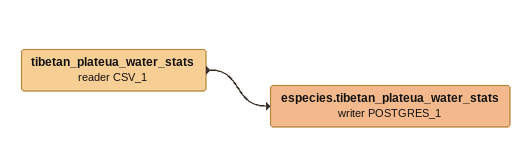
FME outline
tibetan_plateua_water_stats (reader CSV_1)
    -> especies.tibetan_plateua_water_stats (writer POSTGRES_1)
especies.tibetan_plateua_water_stats (writer POSTGRES_1)
